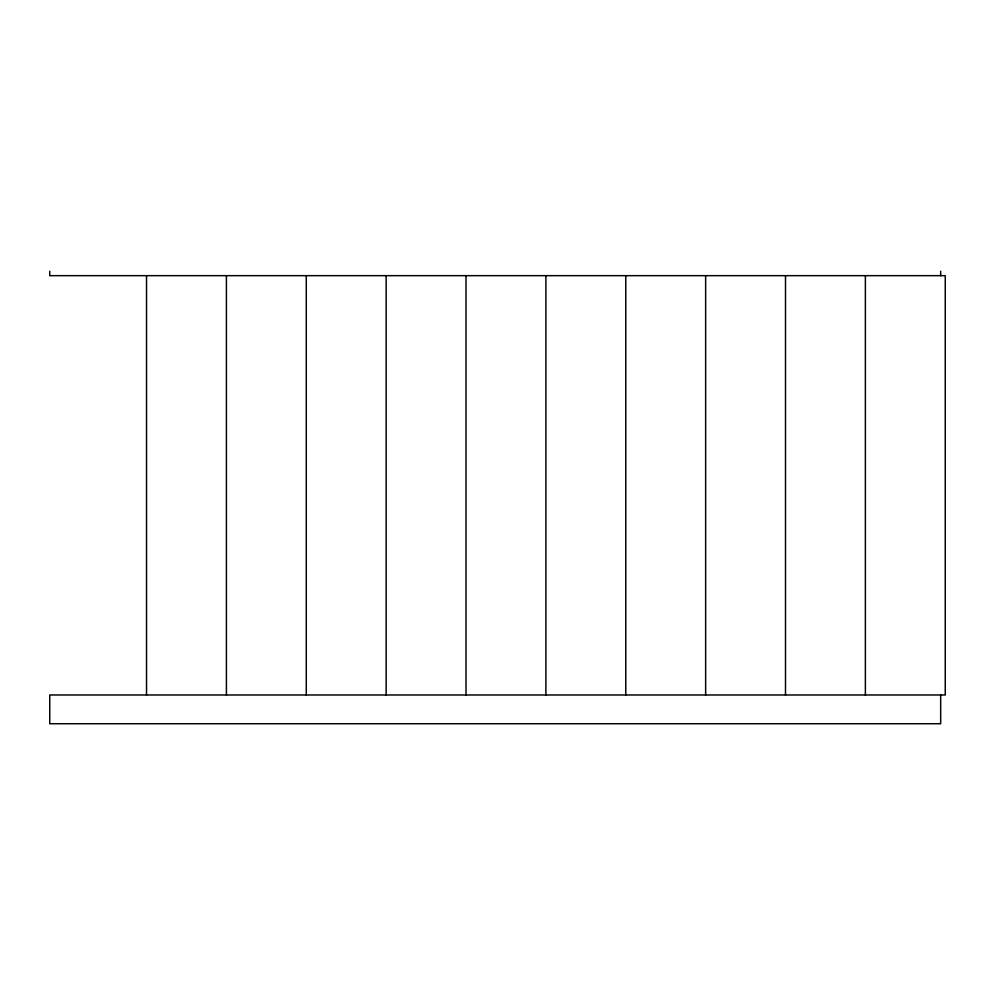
<?xml version="1.0" encoding="UTF-8"?>
<svg xmlns="http://www.w3.org/2000/svg" width="995" height="995" viewBox="0 0 995 995"><rect width="100%" height="100%" fill="white"/><g stroke="black" fill="none" stroke-linecap="round" stroke-linejoin="round"><path stroke-width="1.49" d="M940.673 271.274L940.673 275.665M940.673 694.983L940.673 723.726L49.75 723.726L49.75 694.983L945.25 694.983L945.25 275.665L49.75 275.665L49.75 271.274M865.376 275.665L865.376 694.983M785.503 275.665L785.503 694.983M705.642 275.665L705.642 694.983M625.768 275.665L625.768 694.983M545.894 275.665L545.894 694.983M466.021 275.665L466.021 694.983M386.147 275.665L386.147 694.983M306.273 275.665L306.273 694.983M226.412 275.665L226.412 694.983M146.539 275.665L146.539 694.983"/></g></svg>
